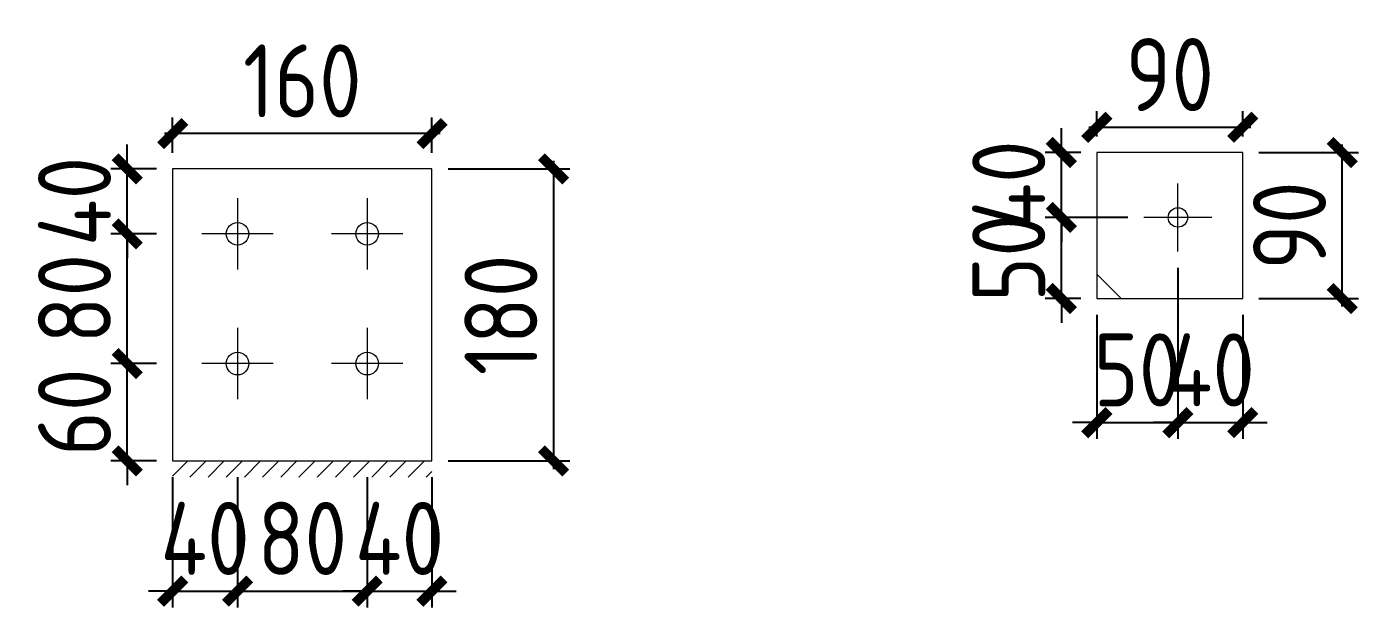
# Model space of a CAD drawing. Extents: x 485428 to 797698, y 56414 to 211814.
# Drawn here: x 707543 to 709186, y 136910 to 137626 of the extents above; entities that cross this region are included whole.
import ezdxf

# ---------------------------------------------------------------- set-up
doc = ezdxf.new("R2010")
doc.units = 0
doc.header["$LTSCALE"] = 1000
doc.header["$MEASUREMENT"] = 0
doc.styles.get("Standard").update_dxf_attribs({"font": 'gbenor.shx', "bigfont": 'gbcbig.shx'})
doc.dimstyles.get("Standard").update_dxf_attribs({"dimscale": 100, "dimtxt": 2, "dimasz": 0.4, "dimexe": 0.5, "dimexo": 1, "dimgap": 0.5, "dimtad": 1, "dimdec": 0, "dimzin": 0, "dimdsep": 46, "dimtxsty": 'Standard', "dimblk": 'ARCHTICK', "dimcen": 0.09, "dimadec": 0, "dimazin": 0, "dimtfac": 1, "dimtdec": 0, "dimtix": 1, "dimtmove": 2, "dimatfit": 3, "dimfxl": 1, "dimtolj": 1, "dimtzin": 0, "dimarcsym": 0})

# ---------------------------------------------------------------- blocks, each defined once
blk = doc.blocks.new('_ArchTick')
at = {"color": 0, "linetype": 'ByBlock', "const_width": 0.4}
blk.add_lwpolyline([(-0.5, -0.5), (0.5, 0.5)], dxfattribs=at)
blk = doc.blocks.new('*D1358')
at = {"color": 3, "lineweight": -2}
for p, q in [((707722.8, 137070.1), (707722.8, 136909.5)), ((707802.8, 137070.1), (707802.8, 136909.5)), ((707722.8, 136929.5), (707692.8, 136929.5)), ((707722.8, 136929.5), (707802.8, 136929.5)), ((707802.8, 136929.5), (707832.8, 136929.5))]:
    blk.add_line(p, q, dxfattribs=at)
at = {"layer": 'Defpoints', "color": 0}
for p in [(707722.8, 137090.1), (707802.8, 137090.1), (707802.8, 136929.5)]:
    blk.add_point(p, dxfattribs=at)
at = {"color": 3, "lineweight": -2, "xscale": 30, "yscale": 30, "zscale": 30}
blk.add_blockref('_ArchTick', (707722.8, 136929.5), dxfattribs=at)
at = {"color": 3, "lineweight": -2, "xscale": 30, "yscale": 30, "zscale": 30, "rotation": 180}
blk.add_blockref('_ArchTick', (707802.8, 136929.5), dxfattribs=at)
at = {"color": 0, "lineweight": 15, "insert": (707762.8, 136994.5), "char_height": 90, "attachment_point": 5}
blk.add_mtext('\\A1;40', dxfattribs=at)
blk = doc.blocks.new('*D1322')
at = {"color": 3, "lineweight": -2}
for p, q in [((707802.8, 137070.1), (707802.8, 136909.5)), ((707962.8, 137070.1), (707962.8, 136909.5)), ((707792.8, 136929.5), (707972.8, 136929.5))]:
    blk.add_line(p, q, dxfattribs=at)
at = {"layer": 'Defpoints', "color": 0}
for p in [(707802.8, 137090.1), (707962.8, 137090.1), (707962.8, 136929.5)]:
    blk.add_point(p, dxfattribs=at)
at = {"color": 3, "lineweight": -2, "xscale": 30, "yscale": 30, "zscale": 30, "rotation": 180}
blk.add_blockref('_ArchTick', (707802.8, 136929.5), dxfattribs=at)
at = {"color": 3, "lineweight": -2, "xscale": 30, "yscale": 30, "zscale": 30}
blk.add_blockref('_ArchTick', (707962.8, 136929.5), dxfattribs=at)
at = {"color": 0, "lineweight": 15, "insert": (707882.8, 136994.5), "char_height": 90, "attachment_point": 5}
blk.add_mtext('\\A1;80', dxfattribs=at)
blk = doc.blocks.new('*D1323')
at = {"color": 3, "lineweight": -2}
for p, q in [((707962.8, 137070.1), (707962.8, 136909.5)), ((708042.8, 137070.1), (708042.8, 136909.5)), ((707962.8, 136929.5), (707932.8, 136929.5)), ((707962.8, 136929.5), (708042.8, 136929.5)), ((708042.8, 136929.5), (708072.8, 136929.5))]:
    blk.add_line(p, q, dxfattribs=at)
at = {"layer": 'Defpoints', "color": 0}
for p in [(707962.8, 137090.1), (708042.8, 137090.1), (708042.8, 136929.5)]:
    blk.add_point(p, dxfattribs=at)
at = {"color": 3, "lineweight": -2, "xscale": 30, "yscale": 30, "zscale": 30}
blk.add_blockref('_ArchTick', (707962.8, 136929.5), dxfattribs=at)
at = {"color": 3, "lineweight": -2, "xscale": 30, "yscale": 30, "zscale": 30, "rotation": 180}
blk.add_blockref('_ArchTick', (708042.8, 136929.5), dxfattribs=at)
at = {"color": 0, "lineweight": 15, "insert": (708002.8, 136994.5), "char_height": 90, "attachment_point": 5}
blk.add_mtext('\\A1;40', dxfattribs=at)
blk = doc.blocks.new('*D1324')
at = {"color": 3, "lineweight": -2}
for p, q in [((707666.7, 137210.1), (707666.7, 137240.1)), ((707702.8, 137210.1), (707646.7, 137210.1)), ((707666.7, 137090.1), (707666.7, 137210.1)), ((707702.8, 137090.1), (707646.7, 137090.1)), ((707666.7, 137090.1), (707666.7, 137060.1))]:
    blk.add_line(p, q, dxfattribs=at)
at = {"layer": 'Defpoints', "color": 0}
for p in [(707666.7, 137210.1), (707722.8, 137210.1), (707722.8, 137090.1)]:
    blk.add_point(p, dxfattribs=at)
at = {"color": 3, "lineweight": -2, "xscale": 30, "yscale": 30, "zscale": 30}
for p, rotation in [((707666.7, 137210.1), 270), ((707666.7, 137090.1), 90)]:
    blk.add_blockref('_ArchTick', p, dxfattribs=dict(at, rotation=rotation))
at = {"color": 0, "lineweight": 15, "insert": (707601.7, 137150.1), "char_height": 90, "attachment_point": 5, "rotation": 90}
blk.add_mtext('\\A1;60', dxfattribs=at)
blk = doc.blocks.new('*D1325')
at = {"color": 3, "lineweight": -2}
for p, q in [((707702.8, 137370.1), (707646.7, 137370.1)), ((707666.7, 137200.1), (707666.7, 137380.1)), ((707702.8, 137210.1), (707646.7, 137210.1))]:
    blk.add_line(p, q, dxfattribs=at)
at = {"layer": 'Defpoints', "color": 0}
for p in [(707666.7, 137370.1), (707722.8, 137370.1), (707722.8, 137210.1)]:
    blk.add_point(p, dxfattribs=at)
at = {"color": 3, "lineweight": -2, "xscale": 30, "yscale": 30, "zscale": 30}
for p, rotation in [((707666.7, 137370.1), 90), ((707666.7, 137210.1), 270)]:
    blk.add_blockref('_ArchTick', p, dxfattribs=dict(at, rotation=rotation))
at = {"color": 0, "lineweight": 15, "insert": (707601.7, 137290.1), "char_height": 90, "attachment_point": 5, "rotation": 90}
blk.add_mtext('\\A1;80', dxfattribs=at)
blk = doc.blocks.new('*D1359')
at = {"color": 3, "lineweight": -2}
for p, q in [((707666.7, 137450.1), (707666.7, 137480.1)), ((707702.8, 137450.1), (707646.7, 137450.1)), ((707666.7, 137370.1), (707666.7, 137450.1)), ((707702.8, 137370.1), (707646.7, 137370.1)), ((707666.7, 137370.1), (707666.7, 137340.1))]:
    blk.add_line(p, q, dxfattribs=at)
at = {"layer": 'Defpoints', "color": 0}
for p in [(707666.7, 137450.1), (707722.8, 137450.1), (707722.8, 137370.1)]:
    blk.add_point(p, dxfattribs=at)
at = {"color": 3, "lineweight": -2, "xscale": 30, "yscale": 30, "zscale": 30}
for p, rotation in [((707666.7, 137450.1), 270), ((707666.7, 137370.1), 90)]:
    blk.add_blockref('_ArchTick', p, dxfattribs=dict(at, rotation=rotation))
at = {"color": 0, "lineweight": 15, "insert": (707601.7, 137410.1), "char_height": 90, "attachment_point": 5, "rotation": 90}
blk.add_mtext('\\A1;40', dxfattribs=at)
blk = doc.blocks.new('*D1360')
at = {"color": 3, "lineweight": -2}
for p, q in [((707722.8, 137470.1), (707722.8, 137513.7)), ((708042.8, 137470.1), (708042.8, 137513.7)), ((708052.8, 137493.7), (707712.8, 137493.7))]:
    blk.add_line(p, q, dxfattribs=at)
at = {"layer": 'Defpoints', "color": 0}
for p in [(707722.8, 137493.7), (707722.8, 137450.1), (708042.8, 137450.1)]:
    blk.add_point(p, dxfattribs=at)
at = {"color": 3, "lineweight": -2, "xscale": 30, "yscale": 30, "zscale": 30, "rotation": 180}
blk.add_blockref('_ArchTick', (707722.8, 137493.7), dxfattribs=at)
at = {"color": 3, "lineweight": -2, "xscale": 30, "yscale": 30, "zscale": 30}
blk.add_blockref('_ArchTick', (708042.8, 137493.7), dxfattribs=at)
at = {"color": 0, "lineweight": 15, "insert": (707882.8, 137558.7), "char_height": 90, "attachment_point": 5}
blk.add_mtext('\\A1;160', dxfattribs=at)
blk = doc.blocks.new('*D1326')
at = {"color": 3, "lineweight": -2}
for p, q in [((708192.9, 137460.1), (708192.9, 137080.1)), ((708062.8, 137450.1), (708212.9, 137450.1)), ((708062.8, 137090.1), (708212.9, 137090.1))]:
    blk.add_line(p, q, dxfattribs=at)
at = {"layer": 'Defpoints', "color": 0}
for p in [(708042.8, 137450.1), (708042.8, 137090.1), (708192.9, 137090.1)]:
    blk.add_point(p, dxfattribs=at)
at = {"color": 3, "lineweight": -2, "xscale": 30, "yscale": 30, "zscale": 30}
for p, rotation in [((708192.9, 137450.1), 90), ((708192.9, 137090.1), 270)]:
    blk.add_blockref('_ArchTick', p, dxfattribs=dict(at, rotation=rotation))
at = {"color": 0, "lineweight": 15, "insert": (708127.9, 137270.1), "char_height": 90, "attachment_point": 5, "rotation": 90}
blk.add_mtext('\\A1;180', dxfattribs=at)
blk = doc.blocks.new('*D1361')
at = {"color": 3, "lineweight": -2}
for p, q in [((708963.3, 137328.3), (708963.3, 137117.3)), ((708863.3, 137270.3), (708863.3, 137117.3)), ((708863.3, 137137.3), (708833.3, 137137.3)), ((708863.3, 137137.3), (708963.3, 137137.3)), ((708963.3, 137137.3), (708993.3, 137137.3))]:
    blk.add_line(p, q, dxfattribs=at)
at = {"layer": 'Defpoints', "color": 0}
for p in [(708963.3, 137348.3), (708863.3, 137290.3), (708963.3, 137137.3)]:
    blk.add_point(p, dxfattribs=at)
at = {"color": 3, "lineweight": -2, "xscale": 30, "yscale": 30, "zscale": 30}
blk.add_blockref('_ArchTick', (708863.3, 137137.3), dxfattribs=at)
at = {"color": 3, "lineweight": -2, "xscale": 30, "yscale": 30, "zscale": 30, "rotation": 180}
blk.add_blockref('_ArchTick', (708963.3, 137137.3), dxfattribs=at)
at = {"color": 0, "lineweight": 15, "insert": (708913.3, 137202.3), "char_height": 90, "attachment_point": 5}
blk.add_mtext('\\A1;50', dxfattribs=at)
blk = doc.blocks.new('*D1362')
at = {"color": 3, "lineweight": -2}
for p, q in [((708963.3, 137328.3), (708963.3, 137117.3)), ((709043.3, 137270.3), (709043.3, 137117.3)), ((708963.3, 137137.3), (708933.3, 137137.3)), ((708963.3, 137137.3), (709043.3, 137137.3)), ((709043.3, 137137.3), (709073.3, 137137.3))]:
    blk.add_line(p, q, dxfattribs=at)
at = {"layer": 'Defpoints', "color": 0}
for p in [(708963.3, 137348.3), (709043.3, 137290.3), (709043.3, 137137.3)]:
    blk.add_point(p, dxfattribs=at)
at = {"color": 3, "lineweight": -2, "xscale": 30, "yscale": 30, "zscale": 30}
blk.add_blockref('_ArchTick', (708963.3, 137137.3), dxfattribs=at)
at = {"color": 3, "lineweight": -2, "xscale": 30, "yscale": 30, "zscale": 30, "rotation": 180}
blk.add_blockref('_ArchTick', (709043.3, 137137.3), dxfattribs=at)
at = {"color": 0, "lineweight": 15, "insert": (709003.3, 137202.3), "char_height": 90, "attachment_point": 5}
blk.add_mtext('\\A1;40', dxfattribs=at)
blk = doc.blocks.new('*D1363')
at = {"color": 3, "lineweight": -2}
for p, q in [((708819.5, 137390.3), (708819.5, 137420.3)), ((708901.3, 137390.3), (708799.5, 137390.3)), ((708819.5, 137290.3), (708819.5, 137390.3)), ((708843.3, 137290.3), (708799.5, 137290.3)), ((708819.5, 137290.3), (708819.5, 137260.3))]:
    blk.add_line(p, q, dxfattribs=at)
at = {"layer": 'Defpoints', "color": 0}
for p in [(708819.5, 137390.3), (708921.3, 137390.3), (708863.3, 137290.3)]:
    blk.add_point(p, dxfattribs=at)
at = {"color": 3, "lineweight": -2, "xscale": 30, "yscale": 30, "zscale": 30}
for p, rotation in [((708819.5, 137390.3), 270), ((708819.5, 137290.3), 90)]:
    blk.add_blockref('_ArchTick', p, dxfattribs=dict(at, rotation=rotation))
at = {"color": 0, "lineweight": 15, "insert": (708754.5, 137340.3), "char_height": 90, "attachment_point": 5, "rotation": 90}
blk.add_mtext('\\A1;50', dxfattribs=at)
blk = doc.blocks.new('*D1364')
at = {"color": 3, "lineweight": -2}
for p, q in [((708819.5, 137470.3), (708819.5, 137500.3)), ((708843.3, 137470.3), (708799.5, 137470.3)), ((708819.5, 137390.3), (708819.5, 137470.3)), ((708901.3, 137390.3), (708799.5, 137390.3)), ((708819.5, 137390.3), (708819.5, 137360.3))]:
    blk.add_line(p, q, dxfattribs=at)
at = {"layer": 'Defpoints', "color": 0}
for p in [(708819.5, 137470.3), (708863.3, 137470.3), (708921.3, 137390.3)]:
    blk.add_point(p, dxfattribs=at)
at = {"color": 3, "lineweight": -2, "xscale": 30, "yscale": 30, "zscale": 30}
for p, rotation in [((708819.5, 137470.3), 270), ((708819.5, 137390.3), 90)]:
    blk.add_blockref('_ArchTick', p, dxfattribs=dict(at, rotation=rotation))
at = {"color": 0, "lineweight": 15, "insert": (708754.5, 137430.3), "char_height": 90, "attachment_point": 5, "rotation": 90}
blk.add_mtext('\\A1;40', dxfattribs=at)
blk = doc.blocks.new('*D1365')
at = {"color": 3, "lineweight": -2}
for p, q in [((708863.3, 137490.3), (708863.3, 137521.5)), ((709043.3, 137490.3), (709043.3, 137521.5)), ((708853.3, 137501.5), (709053.3, 137501.5))]:
    blk.add_line(p, q, dxfattribs=at)
at = {"layer": 'Defpoints', "color": 0}
for p in [(709043.3, 137501.5), (708863.3, 137470.3), (709043.3, 137470.3)]:
    blk.add_point(p, dxfattribs=at)
at = {"color": 3, "lineweight": -2, "xscale": 30, "yscale": 30, "zscale": 30, "rotation": 180}
blk.add_blockref('_ArchTick', (708863.3, 137501.5), dxfattribs=at)
at = {"color": 3, "lineweight": -2, "xscale": 30, "yscale": 30, "zscale": 30}
blk.add_blockref('_ArchTick', (709043.3, 137501.5), dxfattribs=at)
at = {"color": 0, "lineweight": 15, "insert": (708953.3, 137566.5), "char_height": 90, "attachment_point": 5}
blk.add_mtext('\\A1;90', dxfattribs=at)
blk = doc.blocks.new('*D1366')
at = {"color": 3, "lineweight": -2}
for p, q in [((709063.3, 137470.3), (709186, 137470.3)), ((709166, 137280.3), (709166, 137480.3)), ((709063.3, 137290.3), (709186, 137290.3))]:
    blk.add_line(p, q, dxfattribs=at)
at = {"layer": 'Defpoints', "color": 0}
for p in [(709043.3, 137470.3), (709166, 137470.3), (709043.3, 137290.3)]:
    blk.add_point(p, dxfattribs=at)
at = {"color": 3, "lineweight": -2, "xscale": 30, "yscale": 30, "zscale": 30}
for p, rotation in [((709166, 137470.3), 90), ((709166, 137290.3), 270)]:
    blk.add_blockref('_ArchTick', p, dxfattribs=dict(at, rotation=rotation))
at = {"color": 0, "lineweight": 15, "insert": (709101, 137380.3), "char_height": 90, "attachment_point": 5, "rotation": 90}
blk.add_mtext('\\A1;90', dxfattribs=at)

msp = doc.modelspace()

# ---------------------------------------------------------------- hatches: boundary and pattern name
at = {"lineweight": 15}
h = msp.add_hatch(dxfattribs=at)
h.set_pattern_fill('ANSI31', color=256, scale=10, style=0)
h.set_pattern_definition([(45, (225138.085, -58212.485), (-11.22532015, 11.22532015), [])])
h.paths.add_polyline_path([(708042.8, 137090.1), (708032.5, 137090.1), (708042.8, 137076.8)], flags=17)
h.paths.add_polyline_path([(708032.5, 137090.1), (707722.8, 137090.1), (707722.8, 137070.1), (708042.8, 137070.1), (708042.8, 137076.8)])

# ---------------------------------------------------------------- linework, layer by layer
for p, q in [((708863.3, 137470.3), (708863.3, 137290.3)), ((709043.3, 137470.3), (708863.3, 137470.3)), ((709043.3, 137290.3), (709043.3, 137470.3)), ((707722.8, 137450.1), (707722.8, 137090.1)), ((708042.8, 137450.1), (707722.8, 137450.1)), ((708042.8, 137090.1), (708042.8, 137450.1)), ((708963.3, 137348.3), (708963.3, 137432.3)), ((707802.8, 137414.1), (707802.8, 137326.1)), ((707962.8, 137414.1), (707962.8, 137326.1)), ((709005.3, 137390.3), (708921.3, 137390.3)), ((707846.8, 137370.1), (707758.8, 137370.1)), ((708006.8, 137370.1), (707918.8, 137370.1)), ((708863.3, 137320.3), (708893.3, 137290.3)), ((708863.3, 137290.3), (709043.3, 137290.3)), ((707802.8, 137254.1), (707802.8, 137166.1)), ((707962.8, 137254.1), (707962.8, 137166.1)), ((707846.8, 137210.1), (707758.8, 137210.1)), ((708006.8, 137210.1), (707918.8, 137210.1)), ((707722.8, 137090.1), (708042.8, 137090.1))]:
    msp.add_line(p, q, dxfattribs=at)
for centre, radius in [((708963.3, 137390.3), 12), ((707802.8, 137370.1), 14), ((707962.8, 137370.1), 14), ((707802.8, 137210.1), 14), ((707962.8, 137210.1), 14)]:
    msp.add_circle(centre, radius, dxfattribs=at)

# ---------------------------------------------------------------- dimensions: what is measured, and where the dimension line sits
for p1, p2, distance, picture, middle in [((708042.8, 137450.1), (707722.8, 137450.1), -43.6, '*D1360', (707882.8, 137558.7)), ((708863.3, 137470.3), (709043.3, 137470.3), 31.2, '*D1365', (708953.3, 137566.5)), ((709043.3, 137290.3), (709043.3, 137470.3), -122.6, '*D1366', (709101, 137380.3)), ((708042.8, 137450.1), (708042.8, 137090.1), 150, '*D1326', (708127.9, 137270.1))]:
    dim = msp.add_aligned_dim(p1=p1, p2=p2, distance=distance, dimstyle='Standard', override={"dimtxt": 0.9, "dimasz": 0.3, "dimexe": 0.2, "dimexo": 0.2, "dimgap": 0.2, "dimlfac": 0.5, "dimdle": 0.1, "dimclrd": 3, "dimclre": 3}, dxfattribs=at)
    dim.commit()
    dim.dimension.update_dxf_attribs({"geometry": picture, "text_midpoint": middle})
for base, p1, p2, picture, middle in [((708819.5, 137470.3), (708921.3, 137390.3), (708863.3, 137470.3), '*D1364', (708754.5, 137430.3)), ((707666.7, 137450.1), (707722.8, 137370.1), (707722.8, 137450.1), '*D1359', (707601.7, 137410.1)), ((708819.5, 137390.3), (708863.3, 137290.3), (708921.3, 137390.3), '*D1363', (708754.5, 137340.3)), ((707666.7, 137370.1), (707722.8, 137210.1), (707722.8, 137370.1), '*D1325', (707601.7, 137290.1)), ((707666.7, 137210.1), (707722.8, 137090.1), (707722.8, 137210.1), '*D1324', (707601.7, 137150.1))]:
    dim = msp.add_linear_dim(base=base, p1=p1, p2=p2, angle=90, dimstyle='Standard', override={"dimtxt": 0.9, "dimasz": 0.3, "dimexe": 0.2, "dimexo": 0.2, "dimgap": 0.2, "dimlfac": 0.5, "dimdle": 0.1, "dimclrd": 3, "dimclre": 3}, dxfattribs=at)
    dim.commit()
    dim.dimension.update_dxf_attribs({"geometry": picture, "text_midpoint": middle})
for base, p1, p2, picture, middle in [((708963.3, 137137.3), (708863.3, 137290.3), (708963.3, 137348.3), '*D1361', (708913.3, 137202.3)), ((709043.3, 137137.3), (708963.3, 137348.3), (709043.3, 137290.3), '*D1362', (709003.3, 137202.3)), ((707802.8, 136929.5), (707722.8, 137090.1), (707802.8, 137090.1), '*D1358', (707762.8, 136994.5)), ((707962.8, 136929.5), (707802.8, 137090.1), (707962.8, 137090.1), '*D1322', (707882.8, 136994.5)), ((708042.8, 136929.5), (707962.8, 137090.1), (708042.8, 137090.1), '*D1323', (708002.8, 136994.5))]:
    dim = msp.add_linear_dim(base=base, p1=p1, p2=p2, dimstyle='Standard', override={"dimtxt": 0.9, "dimasz": 0.3, "dimexe": 0.2, "dimexo": 0.2, "dimgap": 0.2, "dimlfac": 0.5, "dimdle": 0.1, "dimclrd": 3, "dimclre": 3}, dxfattribs=at)
    dim.commit()
    dim.dimension.update_dxf_attribs({"geometry": picture, "text_midpoint": middle})

doc.saveas('drawing.dxf')
